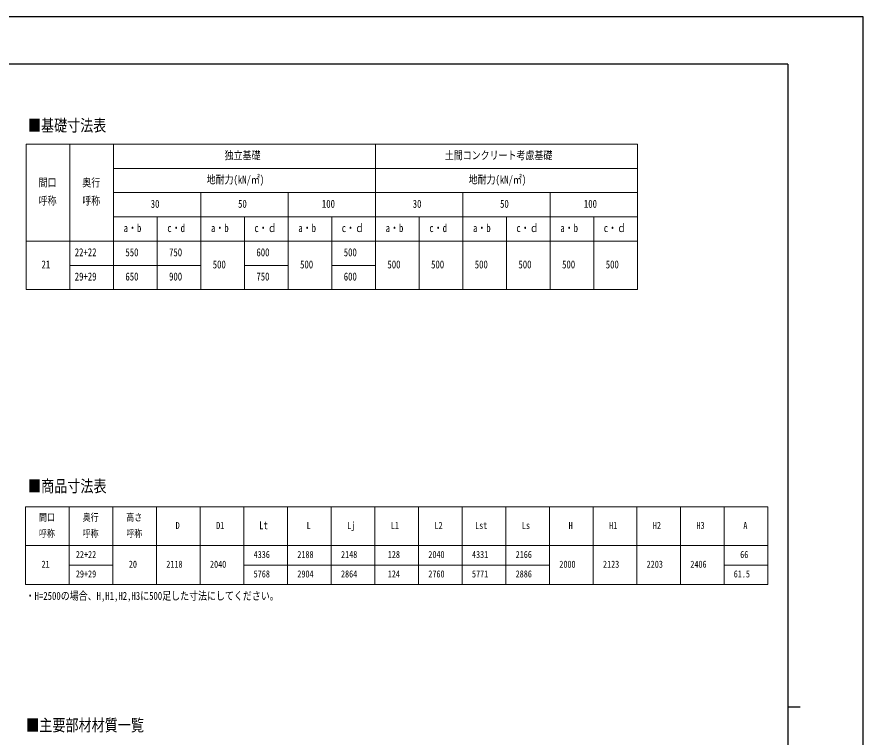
# Model space of a CAD drawing. Units: millimetres, scale not verified. Extents: x -10512 to 10512, y -7425 to 7425.
# Drawn here: x 1793 to 10512, y -1 to 7425 of the extents above; entities that cross this region are included whole.
import ezdxf
from ezdxf.enums import TextEntityAlignment as Align

# ---------------------------------------------------------------- set-up
doc = ezdxf.new("R2010")
doc.units = ezdxf.units.MM
doc.header["$LTSCALE"] = 30
doc.layers.add('0-1_TABLE1', color=7, linetype='Continuous', lineweight=18)
doc.layers.add('0-2_USER1', color=3, linetype='Continuous')
doc.layers.add('0-7_YKK_ZWAK', color=7, linetype='Continuous')
doc.styles.add('ＭＳ ゴシック', font='')
doc.styles.get('ＭＳ ゴシック').set_extended_font_data('MS Gothic')

msp = doc.modelspace()

# ---------------------------------------------------------------- linework, layer by layer
at = {"layer": '0-1_TABLE1'}
for p, q in [((1887.72, 6113.09), (8187.72, 6113.09)), ((1887.72, 6113.09), (1887.72, 4613.09)), ((2337.72, 6113.09), (2337.72, 4613.09)), ((2787.72, 6113.09), (2787.72, 4613.09)), ((5487.72, 6113.09), (5487.72, 4613.09)), ((2787.72, 5863.09), (8187.72, 5863.09)), ((2787.72, 5613.09), (8187.72, 5613.09)), ((3687.72, 5613.09), (3687.72, 4613.09)), ((4587.72, 5613.09), (4587.72, 4613.09)), ((6387.72, 5613.09), (6387.72, 4613.09)), ((7287.72, 5613.09), (7287.72, 4613.09)), ((2787.72, 5363.09), (8187.72, 5363.09)), ((4137.72, 5363.09), (4137.72, 4613.09)), ((5037.72, 5363.09), (5037.72, 4613.09)), ((5937.72, 5363.09), (5937.72, 4613.09)), ((6837.72, 5363.09), (6837.72, 4613.09)), ((7737.72, 5363.09), (7737.72, 4613.09)), ((1887.72, 5113.09), (8187.72, 5113.09)), ((2337.72, 4863.09), (3687.72, 4863.09)), ((4137.72, 4863.09), (4587.72, 4863.09)), ((5037.72, 4863.09), (5487.72, 4863.09)), ((1880.11, 2372.85), (9530.11, 2372.85)), ((1880.11, 2372.85), (1880.11, 1572.85)), ((2330.11, 2372.85), (2330.11, 1572.85)), ((2780.11, 2372.85), (2780.11, 1572.85)), ((3230.11, 2372.85), (3230.11, 1572.85)), ((3680.11, 2372.85), (3680.11, 1572.85)), ((4130.11, 2372.85), (4130.11, 1572.85)), ((4580.11, 2372.85), (4580.11, 1572.85)), ((5030.11, 2372.85), (5030.11, 1572.85)), ((5480.11, 2372.85), (5480.11, 1572.85)), ((5930.11, 2372.85), (5930.11, 1572.85)), ((6380.11, 2372.85), (6380.11, 1572.85)), ((6830.11, 2372.85), (6830.11, 1572.85)), ((7280.11, 2372.85), (7280.11, 1572.85)), ((7730.11, 2372.85), (7730.11, 1572.85)), ((8180.11, 2372.85), (8180.11, 1572.85)), ((8630.11, 2372.85), (8630.11, 1572.85)), ((9080.11, 2372.85), (9080.11, 1572.85)), ((9530.11, 2372.85), (9530.11, 1572.85)), ((1880.11, 1972.85), (9530.11, 1972.85)), ((2330.11, 1772.85), (2780.11, 1772.85)), ((4130.11, 1772.85), (7280.11, 1772.85)), ((9080.11, 1772.85), (9530.11, 1772.85)), ((1880.11, 1572.85), (9530.11, 1572.85))]:
    msp.add_line(p, q, dxfattribs=at)
for points in [[(8187.72, 6113.09), (8187.72, 5613.09), (8187.72, 4613.09)], [(3237.72, 5363.09), (3237.72, 4863.09), (3237.72, 4613.09)], [(1887.72, 4613.09), (2337.72, 4613.09), (5487.72, 4613.09), (8187.72, 4613.09)]]:
    msp.add_lwpolyline(points, dxfattribs=at)
at = {"layer": '0-7_YKK_ZWAK'}
for p, q in [((9737.55, 6937.5), (-9762.45, 6937.5)), ((9737.55, 6937.5), (9737.55, -6312.5)), ((9737.55, 312.5), (9862.55, 312.5))]:
    msp.add_line(p, q, dxfattribs=at)
msp.add_lwpolyline([(-10512.5, -7425), (10512.5, -7425), (10512.5, 7425), (-10512.5, 7425)], close=True, dxfattribs=at)

# ---------------------------------------------------------------- texts
at = {"layer": '0-1_TABLE1', "style": 'ＭＳ ゴシック', "width": 0.8}
for s, height, p in [('独立基礎', 82.48, (3933.72, 5931.84)), ('土間コンクリート考慮基礎', 82.48, (6201.72, 5931.84)), ('間口', 82.48, (2016.72, 5650.59)), ('奥行', 82.48, (2466.72, 5650.59)), ('地耐力(kN/㎡)', 82.48, (3747.72, 5681.84)), ('地耐力(kN/㎡)', 82.48, (6447.72, 5681.84)), ('呼称', 82.48, (2016.72, 5463.09)), ('呼称', 82.48, (2466.72, 5463.09)), ('30', 82.48, (3171.72, 5431.84)), ('50', 82.48, (4071.72, 5431.84)), ('100', 82.48, (4935.72, 5431.84)), ('30', 82.48, (5871.72, 5431.84)), ('50', 82.48, (6771.72, 5431.84)), ('100', 82.48, (7635.72, 5431.84)), ('a・b', 82.48, (2892.72, 5181.84)), ('c・d', 82.48, (3342.72, 5181.84)), ('a・b', 82.48, (3792.72, 5181.84)), ('c・ｄ', 82.48, (4239.72, 5181.84)), ('a・b', 82.48, (4692.72, 5181.84)), ('c・ｄ', 82.48, (5139.72, 5181.84)), ('a・b', 82.48, (5592.72, 5181.84)), ('c・d', 82.48, (6042.72, 5181.84)), ('a・b', 82.48, (6492.72, 5181.84)), ('c・ｄ', 82.48, (6939.72, 5181.84)), ('a・b', 82.48, (7392.72, 5181.84)), ('c・ｄ', 82.48, (7839.72, 5181.84)), ('22+22', 82.48, (2388.72, 4931.84)), ('550', 82.48, (2910.72, 4931.84)), ('750', 82.48, (3360.72, 4931.84)), ('600', 82.48, (4260.72, 4931.84)), ('500', 82.48, (5160.72, 4931.84)), ('21', 82.48, (2046.72, 4806.84)), ('500', 82.48, (3810.72, 4806.84)), ('500', 82.48, (4710.72, 4806.84)), ('500', 82.48, (5610.72, 4806.84)), ('500', 82.48, (6060.72, 4806.84)), ('500', 82.48, (6510.72, 4806.84)), ('500', 82.48, (6960.72, 4806.84)), ('500', 82.48, (7410.72, 4806.84)), ('500', 82.48, (7860.72, 4806.84)), ('29+29', 82.48, (2388.72, 4681.84)), ('650', 82.48, (2910.72, 4681.84)), ('900', 82.48, (3360.72, 4681.84)), ('750', 82.48, (4260.72, 4681.84)), ('600', 82.48, (5160.72, 4681.84)), ('間口', 73.31, (2019.78, 2206.18)), ('奥行', 73.31, (2469.78, 2206.18)), ('高さ', 73.31, (2919.78, 2206.18)), ('D', 73.31, (3428.44, 2122.85)), ('D1', 73.31, (3846.44, 2122.85)), ('Lt', 82.15, (4289.37, 2116.82)), ('L', 73.31, (4778.44, 2122.85)), ('Lj', 73.31, (5196.44, 2122.85)), ('L1', 73.31, (5646.44, 2122.85)), ('L2', 73.31, (6096.44, 2122.85)), ('Lst', 73.31, (6514.44, 2122.85)), ('Ls', 73.31, (6996.44, 2122.85)), ('H', 73.31, (7478.44, 2122.85)), ('H1', 73.31, (7896.44, 2122.85)), ('H2', 73.31, (8346.44, 2122.85)), ('H3', 73.31, (8796.44, 2122.85)), ('A', 73.31, (9278.44, 2122.85)), ('呼称', 73.31, (2019.78, 2039.51)), ('呼称', 73.31, (2469.78, 2039.51)), ('呼称', 73.31, (2919.78, 2039.51)), ('22+22', 73.31, (2400.44, 1822.85)), ('4336', 73.31, (4232.44, 1822.85)), ('2188', 73.31, (4682.44, 1822.85)), ('2148', 73.31, (5132.44, 1822.85)), ('128', 73.31, (5614.44, 1822.85)), ('2040', 73.31, (6032.44, 1822.85)), ('4331', 73.31, (6482.44, 1822.85)), ('2166', 73.31, (6932.44, 1822.85)), ('66', 73.31, (9246.44, 1822.85)), ('21', 73.31, (2046.44, 1722.85)), ('20', 73.31, (2946.44, 1722.85)), ('2118', 73.31, (3332.44, 1722.85)), ('2040', 73.31, (3782.44, 1722.85)), ('2000', 73.31, (7382.44, 1722.85)), ('2123', 73.31, (7832.44, 1722.85)), ('2203', 73.31, (8282.44, 1722.85)), ('2406', 73.31, (8732.44, 1722.85)), ('29+29', 73.31, (2400.44, 1622.85)), ('5768', 73.31, (4232.44, 1622.85)), ('2904', 73.31, (4682.44, 1622.85)), ('2864', 73.31, (5132.44, 1622.85)), ('124', 73.31, (5614.44, 1622.85)), ('2760', 73.31, (6032.44, 1622.85)), ('5771', 73.31, (6482.44, 1622.85)), ('2886', 73.31, (6932.44, 1622.85)), ('61.5', 73.31, (9179.78, 1622.85))]:
    msp.add_text(s, height=height, dxfattribs=at).set_placement(p, align=Align.BOTTOM_LEFT)
at = {"layer": '0-2_USER1', "style": 'ＭＳ ゴシック', "width": 0.8}
for s, height, p in [('■基礎寸法表', 123.2, (1906.95, 6207.4)), ('■商品寸法表', 123.7, (1906.87, 2487.61)), ('・H=2500の場合、H,H1,H2,H3に500足した寸法にしてください。', 82.48, (1882.74, 1389.07)), ('■主要部材材質一覧', 123.7, (1887.91, 22.68))]:
    msp.add_text(s, height=height, dxfattribs=at).set_placement(p, align=Align.BOTTOM_LEFT)

doc.saveas('drawing.dxf')
